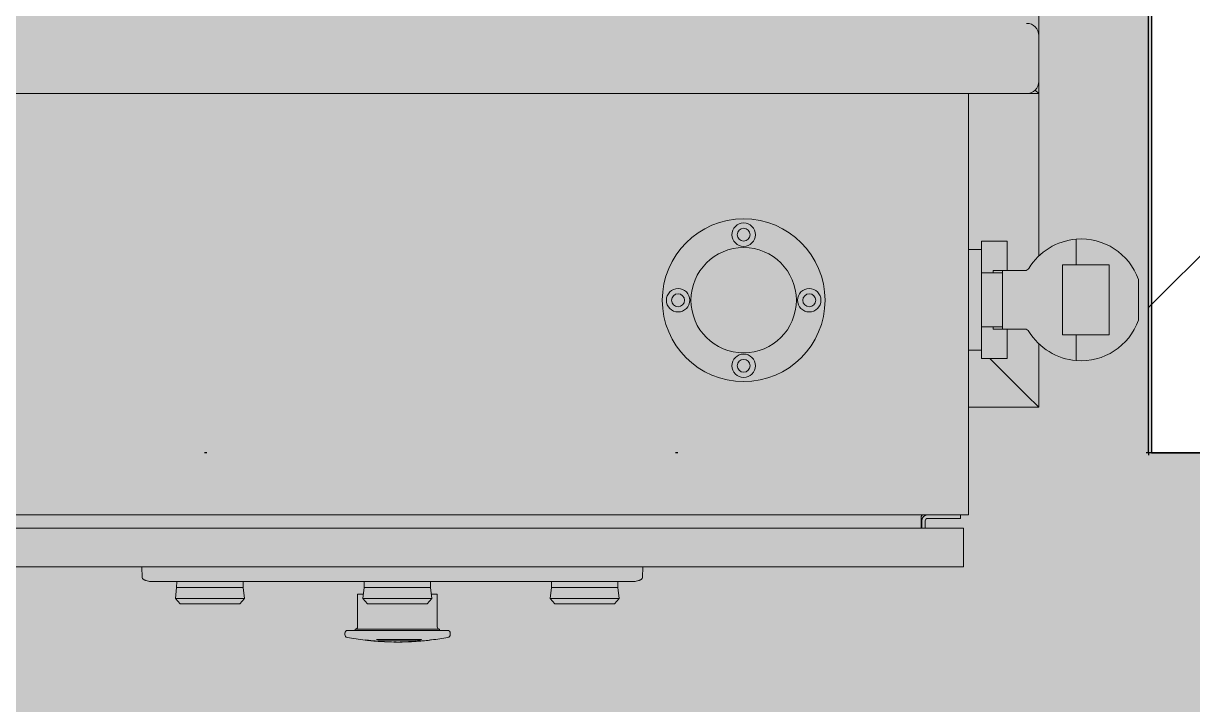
# Model space of a CAD drawing. Header units: centimetres. Extents: x 405564 to 502064, y 46284 to 60634.
# Drawn here: x 484601.71 to 484651.63, y 56721.81 to 56750.91 of the extents above; entities that cross this region are included whole.
import ezdxf

# ---------------------------------------------------------------- set-up
doc = ezdxf.new("R2010")
doc.units = ezdxf.units.CM
doc.linetypes.add('ACAD_ISO07W100', pattern=[3, 0, -3])
doc.linetypes.add('DOT', pattern=[0.25, 0, -0.25])
doc.layers.get('0').update_dxf_attribs({"color": 8, "lineweight": 9})
doc.layers.add('0-KRCN-MİMARİ-220526', color=8, linetype='Continuous', lineweight=9)
doc.layers.add('Visible (ISO)', color=8, linetype='Continuous', lineweight=18)
for name, color, linetype in [('AS_DOS_TERAS_UST', 8, 'ACAD_ISO07W100'), ('AS_NOT_MIMARI', 8, 'Continuous'), ('AS_TA_BETONARME', 5, 'Continuous'), ('AS_TA_TARAMA', 8, 'Continuous')]:
    doc.layers.add(name, color=color, linetype=linetype)

# ---------------------------------------------------------------- blocks, each defined once
blk = doc.blocks.new('A$Cdfb98813')
h = blk.add_hatch()
h.set_pattern_fill('ANGLE', color=256, scale=0.3)
h.set_pattern_definition([(0, (182.2423288424616, -979.0145099169895), (0, 2.0955), [1.524, -0.5715]), (90, (182.2423288424616, -979.0145099169895), (-2.0955, 1.28312368380664e-16), [1.524, -0.5715])])
h.paths.add_polyline_path([(1918.017789589707, 199.0009123831187), (1545.017789589707, 199.0009123831187), (1545.017789589707, 300.0000000008076), (1515.017789589707, 300.0000000008076), (1515.017789589707, 199.0009123831187), (238.9791845831787, 199.0009123831187), (238.9791845831787, -429.4996502579452), (238.9791845831787, -658.0145099169895), (1918.017789589707, -658.0145099169895)])
h.paths.add_polyline_path([(268.9791845831787, -429.4996502579452), (268.9791845831787, 169.0009123831187), (1888.017789589707, 169.0009123831187), (1888.017789589707, -628.0145099169895), (268.9791845831787, -628.0145099169895), (268.9791845831787, -453.4996502579452)], flags=16)
h.paths.add_polyline_path([(1888.017789589707, -429.4996502579452), (268.9791845831787, -429.4996502579452), (268.9791845831787, -459.4996502579452), (1888.017789589707, -459.4996502579452)], flags=0)
h = blk.add_hatch()
h.set_pattern_fill('ANGLE', color=256)
h.set_pattern_definition([(0, (-483849.7456947727, -58273.93533842931), (0, 6.985), [5.08, -1.905]), (90, (-483849.7456947727, -58273.93533842931), (-6.985, 4.277078946022131e-16), [5.08, -1.905])])
h.paths.add_polyline_path([(425.1391305222642, -15.04999999962456), (800.1391305222642, -15.04999999960273), (800.1391305222642, -99.99999999962165), (900.0000000002328, -99.99999999962165), (900.1391305222642, -15.04999999960273), (1699.999999999884, -15.04999999960273), (1699.999999999884, -99.99999999962165), (1800.00000013609, -99.999999958236), (1800.139130522264, -15.04999999960273), (2235.139130522264, -15.04999999962456), (2235.139130522264, -205.9999999996217), (425.1391305222642, -206.0499999996246)])
blk.add_lwpolyline([(425.1391305222642, -15.04999999962456), (800.1391305222642, -15.04999999960273), (800.1391305222642, -99.99999999962165), (900.0000000002328, -99.99999999962165), (900.1391305222642, -15.04999999960273), (1699.999999999884, -15.04999999960273), (1699.999999999884, -99.99999999962165), (1800.00000013609, -99.999999958236), (1800.139130522264, -15.04999999960273), (2235.139130522264, -15.04999999962456), (2235.139130522264, -205.9999999996217), (425.1391305222642, -206.0499999996246), (425.1391305222642, -15.04999999962456)])
at = {"layer": 'Visible (ISO)'}
for p, q in [((795.3214773299987, -15.04999999964643), (795.3214773299987, -82.16999999964177)), ((795.3214773299987, -82.16999999964177), (795.3214773299987, -84.12999999966273)), ((795.3214773299987, -82.16999999964177), (795.3214773299987, -84.12999999966273)), ((795.3214773299987, -84.12999999966273), (795.3214773299987, -84.64999999962315)), ((740.8214773299987, -84.64999999962313), (794.801477330002, -84.64999999962315)), ((792.3214773299987, -102.6499999996231), (792.3214773299987, -84.64999999962315)), ((795.3214773299987, -84.64999999962315), (794.801477330002, -84.64999999962315)), ((795.3214773299987, -84.64999999962315), (795.1691728562146, -84.49769552588263)), ((795.1691728562146, -84.49769552588263), (795.3214773299987, -84.64999999962315)), ((795.3214773299987, -91.59022648458635), (795.3214773299987, -84.64999999962315)), ((796.9224143837564, -90.86975697067832), (796.9224143837564, -91.96175023366963)), ((792.8763038747129, -91.31175023370456), (792.3214773299987, -91.31175023370456)), ((792.8763038747129, -91.41175023368127), (792.8763038747129, -90.96175023366963)), ((792.8763038747129, -90.96175023366963), (793.9763038747114, -90.96175023366963)), ((793.9763038747114, -90.96175023366963), (793.9763038747114, -91.41175023368127)), ((792.8763038747129, -92.31175023370456), (792.8763038747129, -91.41175023368127)), ((793.9763038747114, -92.21175023366963), (793.9763038747114, -91.41175023368127)), ((792.8763038747129, -94.61175023369292), (792.8763038747129, -92.31175023370456)), ((793.7763038747071, -92.31175023370456), (792.8763038747129, -92.31175023370456)), ((793.3763038747129, -92.21175023366963), (793.7763038747071, -92.21175023366963)), ((793.3763038747129, -92.31175023370456), (793.3763038747129, -92.21175023366963)), ((794.7309959613121, -92.21175023366963), (793.7763038747071, -92.21175023366963)), ((793.7763038747071, -92.21175023366963), (793.7763038747071, -92.31175023370456)), ((793.7763038747071, -92.31175023370456), (793.7763038747071, -94.61175023369292)), ((796.32630387471, -91.96175023366963), (796.9224143837564, -91.96175023366963)), ((796.32630387471, -94.96175023366963), (796.32630387471, -91.96175023366963)), ((796.9224143837564, -91.96175023366963), (798.32630387471, -91.96175023366963)), ((798.32630387471, -91.96175023366963), (798.32630387471, -94.96175023366963)), ((799.57630387471, -94.33209499298395), (799.57630387471, -92.59140547441352)), ((792.8763038747129, -95.51175023365799), (792.8763038747129, -94.61175023369292)), ((793.7763038747071, -94.61175023369292), (792.8763038747129, -94.61175023369292)), ((793.3763038747129, -94.71175023366963), (793.3763038747129, -94.61175023369292)), ((793.7763038747071, -94.71175023366963), (793.3763038747129, -94.71175023366963)), ((793.7763038747071, -94.61175023369292), (793.7763038747071, -94.71175023366963)), ((793.7763038747071, -94.71175023366963), (794.7309959613121, -94.71175023366963)), ((793.9763038747114, -95.51175023365799), (793.9763038747114, -94.71175023366963)), ((795.3214773299987, -98.04999999964643), (795.3214773299987, -95.33327398281112)), ((796.9224143837564, -94.96175023366963), (796.32630387471, -94.96175023366963)), ((796.9224143837564, -94.96175023366963), (796.9224143837564, -96.05374349666094)), ((798.32630387471, -94.96175023366963), (796.9224143837564, -94.96175023366963)), ((792.8763038747129, -95.61175023369292), (792.3214773299987, -95.61175023369292)), ((792.8763038747129, -95.96175023366963), (792.8763038747129, -95.51175023365799)), ((793.9763038747114, -95.51175023365799), (793.9763038747114, -95.96175023366963)), ((792.8763038747129, -95.96175023366963), (793.9763038747114, -95.96175023366963)), ((794.801477330002, -97.5299999996278), (793.2332275640365, -95.96175023366963)), ((793.2332275640365, -95.96175023366963), (794.801477330002, -97.5299999996278)), ((794.801477330002, -97.5299999996278), (795.3214773299987, -98.04999999964643)), ((795.3214773299987, -98.04999999964643), (794.801477330002, -97.5299999996278)), ((792.3214773299987, -98.04999999964643), (795.3214773299987, -98.04999999964643)), ((792.3214773299987, -102.6499999996231), (742.3214773299987, -102.6499999996231)), ((790.2914773299999, -102.7499999996581), (790.2914773299999, -103.2199999996301)), ((791.9714773300002, -102.8000000453977), (790.5714773771979, -102.7999998845117)), ((791.9714773300002, -102.6499999996231), (791.9714773300002, -102.8000000453977)), ((791.501477329999, -103.2199999996301), (743.1414773299985, -103.2199999996301)), ((790.3214773771979, -103.2199999996301), (790.3214773771979, -102.8999998844884)), ((790.4714773771993, -102.8999998844884), (790.4714773771993, -103.2199999996301)), ((791.501477329999, -103.2199999996301), (792.1014773299976, -103.2199999996301)), ((792.1014773299976, -103.2199999996301), (792.1014773299976, -104.8699999996534)), ((743.1414773299985, -104.8699999996534), (791.501477329999, -104.8699999996534)), ((757.033894291053, -105.3198018881449), (757.015902215513, -104.8699999996534)), ((778.3979101399746, -105.3198018881449), (778.4159022155145, -104.8699999996534)), ((792.1014773299976, -104.8699999996534), (791.501477329999, -104.8699999996534)), ((757.3959022155177, -105.4899999996487), (778.0359022155171, -105.4899999996488)), ((758.5048080833076, -105.7501300624645), (758.4530722833078, -106.2155177624736)), ((758.5096252944131, -105.4899999996487), (758.5048080833076, -105.7501300624645)), ((761.3499788833069, -105.7501300624645), (758.5048080833076, -105.7501300624645)), ((761.3451616722014, -105.4899999996487), (761.3499788833069, -105.7501300624645)), ((761.3499788833069, -105.7501300624645), (761.4017146833066, -106.2155177624736)), ((766.5048080833076, -105.7501300624645), (766.4530722833078, -106.2155177624736)), ((766.5096252944131, -105.4899999996487), (766.5048080833076, -105.7501300624645)), ((766.5048080833076, -105.7501300624645), (769.3499788833069, -105.7501300624645)), ((769.3451616722014, -105.4899999996487), (769.3499788833069, -105.7501300624645)), ((769.3499788833069, -105.7501300624645), (769.4017146833066, -106.2155177624736)), ((774.5048080833076, -105.7501300624645), (774.4530722833078, -106.2155177624737)), ((774.5096252944131, -105.4899999996488), (774.5048080833076, -105.7501300624645)), ((777.3499788833069, -105.7501300624645), (774.5048080833076, -105.7501300624645)), ((777.3451616722014, -105.4899999996488), (777.3499788833069, -105.7501300624645)), ((777.3499788833069, -105.7501300624645), (777.4017146833066, -106.2155177624737)), ((761.4017146833066, -106.2155177624736), (758.4530722833078, -106.2155177624736)), ((758.6474250833126, -106.4455142624866), (758.4530722833078, -106.2155177624736)), ((761.2073618833092, -106.4455142624866), (761.4017146833066, -106.2155177624736)), ((766.2334876535097, -106.0309783085904), (766.4735869988435, -106.0309783085904)), ((766.2334876535097, -107.4309783086137), (766.2334876535097, -106.0309783085904)), ((766.4530722833078, -106.2155177624736), (769.4017146833066, -106.2155177624736)), ((766.6474250833126, -106.4455142624866), (766.4530722833078, -106.2155177624736)), ((769.2073618833092, -106.4455142624866), (769.4017146833066, -106.2155177624736)), ((769.3811999677782, -106.0309783085904), (769.6334876535111, -106.0309783085904)), ((769.6334876535111, -107.4309783086137), (769.6334876535111, -106.0309783085904)), ((777.4017146833066, -106.2155177624737), (774.4530722833078, -106.2155177624737)), ((774.6474250833126, -106.4455142624866), (774.4530722833078, -106.2155177624737)), ((777.2073618833092, -106.4455142624866), (777.4017146833066, -106.2155177624737)), ((761.2073618833092, -106.4455142624866), (758.6474250833126, -106.4455142624866)), ((769.2073618833092, -106.4455142624866), (766.6474250833126, -106.4455142624866)), ((777.2073618833092, -106.4455142624866), (774.6474250833126, -106.4455142624866)), ((765.6878886141203, -107.7630332838817), (765.6878886141203, -107.7009783086324)), ((770.0678886141177, -107.580978308637), (765.8078886141229, -107.580978308637)), ((766.1334876535111, -107.5309783085904), (769.7334876535097, -107.5309783085904)), ((766.1334876535111, -107.580978308637), (766.1334876535111, -107.5309783085904)), ((769.7334876535097, -107.580978308637), (769.7334876535097, -107.5309783085904)), ((770.1878886141203, -107.7630332838817), (770.1878886141203, -107.7009783086324)), ((766.548304685959, -107.9980161215717), (766.548304685959, -107.9911405554231)), ((766.6512437550118, -108.0097964099914), (766.6512437550118, -108.0057049518291)), ((767.1413837550062, -108.0523965212706), (767.1413837550062, -108.0523695887605)), ((767.1459586859564, -108.0008626584386), (767.1459586859564, -108.0006479100048)), ((767.2737586859585, -108.062079997857), (767.2737586859585, -108.0552422302499)), ((767.3766977550113, -108.0606529204597), (767.3766977550113, -108.0674401167271)), ((767.3767726859587, -108.0606565270646), (767.3767726859587, -108.0674911210154)), ((767.7801706859536, -108.0799133142646), (767.7801706859536, -108.073085994758)), ((767.8831097550064, -108.0740230692973), (767.8831097550064, -108.0808024411745)), ((767.8831846859539, -108.0740234206969), (767.8831846859539, -108.0808501921784)), ((768.1490446859534, -108.0772765154907), (768.1490446859534, -108.0771277992244)), ((768.5166586859559, -108.0653511455239), (768.5166586859559, -108.0652785319326)), ((768.7585786859563, -108.0009861751533), (768.7585786859563, -108.0009387753744)), ((768.7823386859527, -108.0504092502015), (768.7823386859527, -108.043564627711)), ((768.8852777550055, -108.0356398702206), (768.8852777550055, -108.0421595374428)), ((768.885352685953, -108.0356337679623), (768.885352685953, -108.0422124805118)), ((768.885352685953, -108.0424771427716), (768.885352685953, -108.0424356539807)), ((769.2865726859527, -108.0025726401437), (769.2865726859527, -107.9959714349898)), ((769.2865726859527, -108.0028382067758), (769.2865726859527, -108.0027967382412)), ((769.3895117550055, -107.9835332523872), (769.3895117550055, -107.9903659322954)), ((769.389586685953, -107.9835238603482), (769.389586685953, -107.9904039456233))]:
    blk.add_line(p, q, dxfattribs=at)
for centre, radius in [((782.7174384524915, -93.47804892221033), 3.475000000000001), ((782.7174384524915, -90.67804892222198), 0.4999999999999999), ((782.7174384524915, -90.67804892222198), 0.2750000000000003), ((782.7174384524915, -93.47804892221033), 2.25), ((779.9174384524886, -93.47804892221033), 0.4999999999999999), ((779.9174384524886, -93.47804892221033), 0.2750000000000003), ((785.5174384524871, -93.47804892221033), 0.4999999999999999), ((785.5174384524871, -93.47804892221033), 0.2750000000000003), ((782.7174384524915, -96.27804892219869), 0.4999999999999999), ((782.7174384524915, -96.27804892219869), 0.2750000000000003)]:
    blk.add_circle(centre, radius, dxfattribs=at)
for centre, radius, start, end in [((794.801477330002, -82.16999999964177), 0.5199999999999927, 0, 90), ((794.801477330002, -82.16999999964177), 0.520000000000001, 0, 90), ((794.801477330002, -84.12999999966273), 0.5199999999999956, 270, 0), ((794.801477330002, -84.12999999966273), 0.520000000000001, 270, 0), ((797.1263038747129, -93.46175023366963), 2.600000000000001, 94.49769759485717, 148.8113776675087), ((797.1263038747129, -93.46175023366963), 2.600000000000001, 19.55721373712905, 94.49769759485717), ((794.7309959613121, -92.01175023365799), 0.2000000000000001, 270, 328.8113776675125), ((797.1263038747129, -93.46175023366963), 2.600000000000001, 265.5023024051429, 340.4427862628709), ((794.7309959613121, -94.91175023368127), 0.2000000000000001, 31.18862233250428, 90), ((797.1263038747129, -93.46175023366963), 2.600000000000001, 211.1886223324913, 265.5023024051429), ((790.3914773299985, -102.7499999996581), 0.1000000000000003, 90, 180), ((790.5714773771979, -102.8999998844884), 0.25, 90.05498723634486, 180), ((790.5714773771979, -102.8999998844884), 0.1, 90, 180), ((757.1338143869289, -105.3158050843122), 0.1, 182.2906100413863, 238.3872345370401), ((778.297990044106, -105.3158050843122), 0.09999999999998391, 301.6127654629086, 357.7093899586112), ((765.8078886141229, -107.7009783086324), 0.12, 90, 180), ((765.8078886141229, -107.7630332838817), 0.1200000000000007, 180, 259.3812833960984), ((766.1334876535111, -107.4309783086137), 0.1, 270, 0), ((769.7334876535097, -107.4309783086137), 0.1, 180, 270), ((770.0678886141177, -107.7009783086324), 0.12, 0, 90), ((770.0678886141177, -107.7630332838817), 0.1200000000000007, 280.6187166039016, 0), ((767.9378886141203, -96.40200571175231), 11.67897259685802, 259.3812833960972, 263.1666631748043), ((767.9378886141203, -96.40200571175231), 11.67214590028881, 263.1626474815798, 264.6099106872286), ((767.9378886141203, -96.40195831197346), 11.67897259685802, 263.1666631748043, 265.731237756929), ((767.9378886141203, -96.40195831197346), 11.67486150134301, 263.6727842548824, 264.6526776008559), ((767.9378886141203, -96.40195831197346), 11.67892804601793, 263.6749963548939, 264.664300987641), ((767.9378886141203, -96.40200571175231), 11.67897259685802, 265.7406550512271, 266.7400916971859), ((767.9378886141203, -96.40200571175231), 11.67214590028882, 266.7381830107823, 267.2445537669241), ((767.9378886141203, -96.40195831197346), 11.67897259685802, 266.7400916971859, 267.2457976185584), ((767.9378886141203, -96.40200571175231), 11.67897259685802, 267.2461656465092, 269.2262293405126), ((767.9378886141203, -96.40200571175231), 11.67214590028882, 269.225776757504, 269.7314704844871), ((767.9378886141203, -96.40195831197346), 11.67897259685802, 269.2262293405126, 269.7312598418748), ((767.9378886141203, -96.40200571175231), 11.67897259685802, 269.7316274492508, 271.4631011856126), ((767.9378886141203, -96.40195831197346), 11.67897259685802, 271.4907175717293, 272.7620051651967), ((767.9378886141203, -96.40200571175231), 11.67897259685802, 273.0488319541597, 274.1463992321976), ((767.9378886141203, -96.40195831197346), 11.67897259685802, 274.1463992321976, 277.1399717871766), ((767.9378886141203, -96.40200571175231), 11.67214590028882, 274.1488285863795, 274.6559977785282), ((767.9378886141203, -96.40195831197346), 11.67869131168991, 274.6530137073719, 274.6533825349447), ((767.9378886141203, -96.40200571175231), 11.67870291539556, 274.6533779012343, 276.6314471012388), ((767.9378886141203, -96.40200571175231), 11.6789667052991, 274.6532725647041, 276.6312966461863), ((767.9378886141203, -96.40200571175231), 11.67214590028882, 276.6351891613187, 277.1445402146912), ((767.9378886141203, -96.40200571175231), 11.67288079380833, 277.1437173953537, 277.1440880675414), ((767.9378886141203, -96.40200571175231), 11.67897259685802, 277.1403422632804, 280.6187166039023)]:
    blk.add_arc(centre, radius, start, end, dxfattribs=at)
for centre, major_axis, ratio, start_param, end_param in [((757.3741244618941, -105.0218896407823), (0.5228842441554787, -0.08633918587010506), 0.8798872531113169, 4.526882039189341, 4.897895575137535), ((778.0576799691626, -105.021889640957), (0.5228842440686233, 0.08633918584147647), 0.8798872529580211, 4.526882385630135, 4.897895921642425), ((767.942688660507, -96.40200571175231), (-1.488520139407857e-14, -11.67897110142889), 0.5834253576929143, 6.149274793491506, 6.16598846586236), ((767.9434397754085, -96.40195831197346), (-1.677258044324245e-14, -11.67897059679966), 0.5834253576929144, 6.149305131371337, 6.165866391378013), ((767.9279732917785, -96.40195831197346), (-5.64112400075931e-13, -11.67825470323818), 0.9970641065652643, 0.05057222832620459, 0.05904655083596223), ((767.9281027169418, -96.40200571175231), (-5.172818085388331e-13, -11.67827332287703), 0.9970641065652642, 0.05056746160474519, 0.05905464944001065), ((767.837141911652, -96.40200571175231), (-4.035604837930741e-13, -11.6416290238458), 0.9941555043461404, 0.07516819154579375, 0.09747958001018824), ((767.9272479718347, -96.40200571175231), (-7.044492374129987e-14, -11.67896488813341), 0.6092545639317182, 0.1097055263267386, 0.1171018361221918), ((767.836959712331, -96.40195831197346), (-4.305735728864506e-13, -11.64149361318788), 0.9941555043461404, 0.0753471786122586, 0.09746566783230709), ((767.9263846277026, -96.40195831197346), (-7.245026384041702e-14, -11.67896358646801), 0.6092545639317185, 0.1171013871674162, 0.1172134168545531), ((767.9321081850721, -96.40200571175231), (-7.044492474235101e-14, -11.67897033760193), 0.6056652052291113, 0.1338301635944577, 0.1404037420147013), ((769.1037423440866, -96.40200571175231), (-3.643160857106213e-14, -11.61908194814878), 0.1608935468001662, 6.185814105142999, 6.208120174926883)]:
    blk.add_ellipse(centre, major_axis=major_axis, ratio=ratio, start_param=start_param, end_param=end_param, dxfattribs=at)
for points, knots in [([(757.0813968212096, -105.4009661012169), (757.0813968126313, -105.40096609592), (757.0816349050001, -105.4011186815988), (757.0826981855935, -105.4017872900659), (757.0844351098131, -105.4028620811369), (757.0864156679963, -105.4040677113881), (757.0883019672037, -105.4052006418424), (757.0898701382976, -105.406134348079), (757.0912970001518, -105.406976339822), (757.0923562935714, -105.4075970579361), (757.0929811965761, -105.4079619443001), (757.0934315762206, -105.4082243017693), (757.0940654274964, -105.4085927650522), (757.0950852957758, -105.4091835904474), (757.0967723260037, -105.410154740217), (757.0992199027824, -105.411550426863), (757.1028108047685, -105.4135719199622), (757.1067144816916, -105.4157295114201), (757.1112776296213, -105.4182058555962), (757.116332280486, -105.4209012196589), (757.1242149888785, -105.4249974699415), (757.1345731172696, -105.4301211198399), (757.1471711341001, -105.4360076372468), (757.1604701598044, -105.4418655357513), (757.1789456321349, -105.4495076031381), (757.1933603408397, -105.4548723419503), (757.2030158379566, -105.4581503718)], [0, 0, 0, 0, 0.007621838738850227, 0.01517429053280422, 0.02271455294145856, 0.03028970684717872, 0.03410343764875755, 0.03793901374475697, 0.04179963509382321, 0.04374031566317354, 0.04471336379476617, 0.04568825248008471, 0.04651123633893835, 0.04848512110549721, 0.05162313318165972, 0.05594720798773938, 0.06148881155019644, 0.06958956811691314, 0.07411583695834588, 0.081638518414375, 0.09091434366848809, 0.1056047180195973, 0.1205047354952552, 0.1355874772381755, 0.1508095728319637, 0.1814277183809211, 0.1814277183809211, 0.1814277183809211, 0.1814277183809211]), ([(778.2287885930709, -105.4581503718), (778.2383964488836, -105.454888516113), (778.2550998891966, -105.4486724711679), (778.2734108367804, -105.4409740875199), (778.2843650158393, -105.436082957378), (778.2905765820396, -105.4332270056548), (778.2982275735121, -105.4296106752081), (778.3045728946599, -105.426491811646), (778.3108384369116, -105.4233089587142), (778.3146081396553, -105.4213476559453), (778.3193366370833, -105.4188444469547), (778.3240977054884, -105.4162767093585), (778.3295465156625, -105.4132668147286), (778.3344597210453, -105.4104884500339), (778.340035792331, -105.4072681856997), (778.344424421397, -105.4046557156908), (778.3475553949029, -105.4027478645512), (778.3492398447197, -105.4017047723246), (778.3502413617025, -105.401074286383), (778.3504331439035, -105.4009503846828), (778.3504076098179, -105.400966101217)], [0, 0, 0, 0, 0.03046777494910584, 0.05314987225944443, 0.06064200812086612, 0.06808641325338716, 0.0749292479921452, 0.08811028810705067, 0.09170638586286022, 0.09924373491257936, 0.103174102695318, 0.1113363496388608, 0.1198807088113627, 0.1285498762781103, 0.1363561816528081, 0.1516167968034658, 0.1591191059958226, 0.1665652733034157, 0.1739936981622235, 0.1814535354623458, 0.1814535354623458, 0.1814535354623458, 0.1814535354623458]), ([(766.841452685956, -108.0225400442796), (766.8609289718661, -108.024377696398), (766.88125022233, -108.0262552545828), (766.9195038428879, -108.0297355734001), (766.9410511933311, -108.0316624592015), (766.9596406859564, -108.0333378702708)], [-0.1157446551364142, -0.1157446551364142, -0.1157446551364142, -0.1157446551364142, -0.05687504231315837, -0.05687504231315837, 0, 0, 0, 0]), ([(766.9456517550061, -108.0347593514089), (766.9327319247022, -108.0335697147603), (766.9139133702629, -108.0318894730372), (766.8823208317335, -108.0290207071303), (766.8655322666382, -108.0274772369958), (766.8498737550108, -108.0260115956262)], [0, 0, 0, 0, 0.04021047812803476, 0.04021047812803476, 0.07968259321811236, 0.07968259321811236, 0.07968259321811236, 0.07968259321811236]), ([(766.8518537550117, -108.0302810022331), (766.87626202502, -108.0325606286715), (766.902165872234, -108.0348914130664), (766.9391850903412, -108.0380846093831), (766.9523073290256, -108.0391889263483), (766.9749201374871, -108.0410354353444), (766.9847797156908, -108.0418168953693), (766.9933697550077, -108.0424687045234)], [0, 0, 0, 0, 0.07354347744071206, 0.07354347744071206, 0.1136445896866422, 0.1136445896866422, 0.1479891117514323, 0.1479891117514323, 0.1479891117514323, 0.1479891117514323]), ([(767.0105417550076, -108.0412168510448), (767.0025934144069, -108.0403365661114), (766.9931389644989, -108.0393437642561), (766.9708830831223, -108.0371284145586), (766.9587132348825, -108.035967773998), (766.9456517550061, -108.0347593514089)], [0, 0, 0, 0, 0.04124513951072861, 0.04124513951072861, 0.08206922541264572, 0.08206922541264572, 0.08206922541264572, 0.08206922541264572]), ([(766.9933697550077, -108.0424687045234), (767.0006051170712, -108.0430174471767), (767.0069941127731, -108.0434810654333), (767.0179568073945, -108.0442270886925), (767.0223565249762, -108.044497339004), (767.0325344687299, -108.0450208922921), (767.035111755009, -108.0449790189814), (767.035111755009, -108.0446898327864)], [0, 0, 0, 0, 0.02910494831712441, 0.02910494831712441, 0.05836376901248414, 0.05836376901248414, 0.116539069302901, 0.116539069302901, 0.116539069302901, 0.116539069302901]), ([(767.035111755009, -108.0446898327864), (767.035111755009, -108.0444689720244), (767.0334127954338, -108.0440890999235), (767.0253469046511, -108.0429272426482), (767.0191217117754, -108.0421668805721), (767.0105417550076, -108.0412168510448)], [0, 0, 0, 0, 0.04439733363703083, 0.04439733363703083, 0.08889302058466672, 0.08889302058466672, 0.08889302058466672, 0.08889302058466672]), ([(767.0783866859565, -108.049305557106), (767.0656014581473, -108.0483716387025), (767.0503104020318, -108.0472053231279), (767.0285732287666, -108.0454916810341), (767.0234223987136, -108.0450819439211), (767.0181777320249, -108.0446611234293)], [-0.2424823459053692, -0.2424823459053692, -0.2424823459053692, -0.2424823459053692, -0.185783834417244, -0.185783834417244, -0.1687357794024952, -0.1687357794024952, -0.1687357794024952, -0.1687357794024952]), ([(767.0329726859563, -107.9764193923984), (767.0986293554452, -107.9763781238653), (767.1677135954669, -107.9763420785385), (767.2397025254686, -107.9763117488547), (767.3116914554703, -107.9762814192291), (767.3865963903954, -107.9762568052465), (767.4634052695546, -107.9762378182568), (767.5018097091306, -107.9762283247619), (767.540690813541, -107.9762202379716), (767.5797487829113, -107.9762136245336), (767.618806752289, -107.9762070110956), (767.6580394290504, -107.9762018709517), (767.6975143049276, -107.9761982423443), (767.7764640566893, -107.9761909852459), (767.8563793031644, -107.9761897745266), (767.9372206859553, -107.9761944397542)], [0, 0, 0, 0, 0.002417336603834651, 0.002417336603834651, 0.002417336603834651, 0.004834673207669301, 0.004834673207669301, 0.004834673207669301, 0.006043341509586627, 0.006043341509586627, 0.006043341509586627, 0.007252009811503952, 0.007252009811503952, 0.007252009811503952, 0.009669346415338603, 0.009669346415338603, 0.009669346415338603, 0.009669346415338603]), ([(767.0556166859533, -108.0421720545346), (767.0691958292009, -108.0434885241048), (767.0811530425344, -108.0447021814253), (767.1020291653767, -108.0469253704723), (767.1107127761425, -108.0479086479827), (767.1179686859541, -108.0487752338013)], [-0.09908729077858403, -0.09908729077858403, -0.09908729077858403, -0.09908729077858403, -0.04938966864828767, -0.04938966864828767, 0, 0, 0, 0]), ([(767.078311755009, -108.0492513477293), (767.0992714276654, -108.0507793718789), (767.115431388338, -108.0518318692412), (767.1368063371847, -108.052889330902), (767.1413837550062, -108.052863260331), (767.1413837550062, -108.0523965212706)], [0, 0, 0, 0, 0.09271832417975952, 0.09271832417975952, 0.1849849796211187, 0.1849849796211187, 0.1849849796211187, 0.1849849796211187]), ([(767.1414586859537, -108.0524745646472), (767.1414586859537, -108.0529367359195), (767.1368833930464, -108.0529585495315), (767.1155137309324, -108.0518933357744), (767.0993512754649, -108.0508370919343), (767.0783866859565, -108.049305557106)], [-0.1849855843686503, -0.1849855843686503, -0.1849855843686503, -0.1849855843686503, -0.09274054263312476, -0.09274054263312476, 0, 0, 0, 0]), ([(767.1179686859541, -108.0487752338013), (767.1260494760063, -108.0497403365517), (767.1319762143321, -108.0505294291143), (767.1397160453416, -108.0517658892277), (767.1414586859537, -108.0522002403814), (767.1414586859537, -108.0524745646472)], [-0.1097504619703685, -0.1097504619703685, -0.1097504619703685, -0.1097504619703685, -0.05474948312438783, -0.05474948312438783, 0, 0, 0, 0]), ([(767.145883755009, -108.0006479652439), (767.2033319591428, -108.0006056054918), (767.2637833236295, -108.0005693762869), (767.3267779832458, -108.0005393695974), (767.389772642855, -108.0005093629661), (767.455320489411, -108.0004855788502), (767.5225337707307, -108.0004675899472), (767.5561404113832, -108.0004585954667), (767.5901639989024, -108.0004510498329), (767.624342172523, -108.0004449538028), (767.6585203461436, -108.0004388577727), (767.6928512196173, -108.0004342114044), (767.7273937748978, -108.0004309866418), (767.7964788854733, -108.0004245371165), (767.8664078343572, -108.0004237740723), (767.9371457550078, -108.0004283047238)], [0, 0, 0, 0, 0.002115227118232383, 0.002115227118232383, 0.002115227118232383, 0.004230454236464765, 0.004230454236464765, 0.004230454236464765, 0.005288067795580956, 0.005288067795580956, 0.005288067795580956, 0.006345681354697147, 0.006345681354697147, 0.006345681354697147, 0.00846090847292953, 0.00846090847292953, 0.00846090847292953, 0.00846090847292953]), ([(767.9372206859553, -108.0006749840759), (767.8664821466737, -108.000670910471), (767.7960201544047, -108.0006713243856), (767.7263375627808, -108.0006767341474), (767.656654971157, -108.000682143851), (767.587755421162, -108.0006925493435), (767.5205760795579, -108.0007079602292), (767.4869864087595, -108.000715665643), (767.4538266820819, -108.0007246223468), (767.4213410622178, -108.0007348251602), (767.3888554423465, -108.0007450279736), (767.3570406102808, -108.0007564768385), (767.3258310074234, -108.0007692833388), (767.263411801694, -108.0007948963394), (767.2034075884949, -108.0008259398819), (767.1459586859564, -108.0008626584386)], [0, 0, 0, 0, 0.002115253824640854, 0.002115253824640854, 0.002115253824640854, 0.004230507649281708, 0.004230507649281708, 0.004230507649281708, 0.005288134561602134, 0.005288134561602134, 0.005288134561602134, 0.006345761473922562, 0.006345761473922562, 0.006345761473922562, 0.008461015298563416, 0.008461015298563416, 0.008461015298563416, 0.008461015298563416]), ([(767.8831846859539, -108.0807468321364), (767.8831846859539, -108.0806157545958), (767.8817753174662, -108.0803436869828), (767.8742429541453, -108.0795488166114), (767.8678297166189, -108.0789882052996), (767.8567966859555, -108.0783299565155)], [-0.1864089607350579, -0.1864089607350579, -0.1864089607350579, -0.1864089607350579, -0.0927828954728739, -0.0927828954728739, 0, 0, 0, 0]), ([(767.9371457550078, -108.0004283047238), (768.0110569730168, -108.0004330385782), (768.084641833666, -108.0004441569399), (768.1573534359777, -108.0004619340253), (768.2300650382967, -108.0004797110523), (768.3018983840375, -108.0005041468612), (768.3717433218189, -108.0005345423779), (768.4066657907097, -108.0005497401071), (768.4410916190172, -108.0005664277778), (768.4747547363222, -108.0005844785556), (768.5084178536272, -108.0006025293333), (768.5413222266216, -108.0006219431598), (768.573542091246, -108.0006428072302), (768.6379818204878, -108.0006845354292), (768.6996909305599, -108.0007320644873), (768.7585037550089, -108.0007851579649)], [0, 0, 0, 0, 0.002209407306136649, 0.002209407306136649, 0.002209407306136649, 0.004418814612273299, 0.004418814612273299, 0.004418814612273299, 0.005523518265341624, 0.005523518265341624, 0.005523518265341624, 0.006628221918409949, 0.006628221918409949, 0.006628221918409949, 0.008837629224546598, 0.008837629224546598, 0.008837629224546598, 0.008837629224546598]), ([(767.9372206859553, -107.9761944397542), (768.0216907840004, -107.9761993143548), (768.1057504262135, -107.9762102150198), (768.1888877418751, -107.9762276532201), (768.2304563997022, -107.9762363723203), (768.2717935142573, -107.9762467258334), (768.3126816163422, -107.9762585716162), (768.353569718427, -107.9762704174573), (768.3940096144215, -107.9762837555682), (768.4339083280429, -107.976298553469), (768.4738070416643, -107.9763133513116), (768.5131623259513, -107.9763296089441), (768.5516394400911, -107.9763472013947), (768.5901165542309, -107.9763647938453), (768.627720662269, -107.9763837211722), (768.6645438784253, -107.9764041166709), (768.738190310738, -107.9764449077266), (768.8087207297285, -107.9764915717024), (768.8759386859529, -107.9765438853138)], [0, 0, 0, 0, 0.002525044548687053, 0.002525044548687053, 0.002525044548687053, 0.003787566823030579, 0.003787566823030579, 0.003787566823030579, 0.005050089097374105, 0.005050089097374105, 0.005050089097374105, 0.006312611371717632, 0.006312611371717632, 0.006312611371717632, 0.007575133646061157, 0.007575133646061157, 0.007575133646061157, 0.01010017819474821, 0.01010017819474821, 0.01010017819474821, 0.01010017819474821]), ([(768.7585786859563, -108.0009861751533), (768.6997659551416, -108.0009399827759), (768.6375603007036, -108.0008982520158), (768.5724543695032, -108.0008616179184), (768.5073484382956, -108.0008249837629), (768.4393280113582, -108.0007934463283), (768.3694394857812, -108.0007670948471), (768.3344952229963, -108.0007539191356), (768.2990834592056, -108.0007420398834), (768.2634934611051, -108.0007315525509), (768.2279034630046, -108.0007210652184), (768.1921375358506, -108.0007119698057), (768.1561294432395, -108.0007042907601), (768.0841132580317, -108.0006889327269), (768.0111319377756, -108.0006792403365), (767.9372206859553, -108.0006749840759)], [0, 0, 0, 0, 0.002209405607327258, 0.002209405607327258, 0.002209405607327258, 0.004418811214654516, 0.004418811214654516, 0.004418811214654516, 0.005523514018318146, 0.005523514018318146, 0.005523514018318146, 0.006628216821981774, 0.006628216821981774, 0.006628216821981774, 0.008837622429309033, 0.008837622429309033, 0.008837622429309033, 0.008837622429309033]), ([(768.0503686859593, -108.0787594890644), (768.0503686859593, -108.0784266871124), (768.0531489682398, -108.0780254129277), (768.0646501262017, -108.0770871055502), (768.0731074766954, -108.0765692971254), (768.0837946859538, -108.0760049207675)], [-0.1174846894845215, -0.1174846894845215, -0.1174846894845215, -0.1174846894845215, -0.0585717309214735, -0.0585717309214735, 0, 0, 0, 0]), ([(768.0776566859568, -108.0797031243056), (768.0684732861118, -108.0796877300673), (768.0615532405209, -108.0795994398141), (768.0524334385482, -108.0792763513819), (768.0503686859593, -108.0790479588395), (768.0503686859593, -108.0787594890644)], [-0.1024423232090051, -0.1024423232090051, -0.1024423232090051, -0.1024423232090051, -0.05106545084387763, -0.05106545084387763, 0, 0, 0, 0]), ([(768.0505332202301, -108.0788476128437), (768.0511984210243, -108.0790636805541), (768.0532671425608, -108.0792395056997), (768.0615337805357, -108.0795344603903), (768.0684356476922, -108.0796243791774), (768.0775817550093, -108.0796418523605)], [0.009975319128000421, 0.009975319128000421, 0.009975319128000421, 0.009975319128000421, 0.05127319702538605, 0.05127319702538605, 0.1024414805554289, 0.1024414805554289, 0.1024414805554289, 0.1024414805554289]), ([(768.0775817550093, -108.0796418523605), (768.0875059316895, -108.0796622703856), (768.0998809054872, -108.0795920415622), (768.1281488027162, -108.0792919917222), (768.1438132247422, -108.0790646415044), (768.1601837550115, -108.0787754793492)], [0, 0, 0, 0, 0.05593854915098164, 0.05593854915098164, 0.1114677300197748, 0.1114677300197748, 0.1114677300197748, 0.1114677300197748]), ([(768.1602586859517, -108.078825734563), (768.1438396926096, -108.0791171098317), (768.128130999452, -108.0793465228126), (768.0998824836352, -108.0796493164453), (768.0875513031497, -108.0797211410318), (768.0776566859568, -108.0797031243056)], [-0.1114656031861397, -0.1114656031861397, -0.1114656031861397, -0.1114656031861397, -0.05577192710536824, -0.05577192710536824, 0, 0, 0, 0]), ([(768.0837946859538, -108.0760049207675), (768.0953514542562, -108.075391908591), (768.1099410003881, -108.0747369630917), (768.1265377346426, -108.0740754085782), (768.1431344688899, -108.0734138540647), (768.1616661202206, -108.072745690537), (768.1812106859579, -108.0720709986126)], [0, 0, 0, 0, 0.0006332442412866227, 0.0006332442412866227, 0.0006332442412866227, 0.001266488482573245, 0.001266488482573245, 0.001266488482573245, 0.001266488482573245]), ([(768.148969755006, -108.0772007399428), (768.148969755006, -108.0770569572415), (768.149883231039, -108.0768899135947), (768.1537756791658, -108.0765096652395), (768.1566619781806, -108.0763028649453), (768.1681247099987, -108.0756258385445), (768.1790768477949, -108.0751262984777), (768.1916297550051, -108.0746043716281)], [0, 0, 0, 0, 0.02441525223037876, 0.02441525223037876, 0.04840734045899249, 0.04840734045899249, 0.09672548496370023, 0.09672548496370023, 0.09672548496370023, 0.09672548496370023]), ([(768.1917046859526, -108.0746918065779), (768.1791235089695, -108.0752135271396), (768.1681513187432, -108.0757124426964), (768.1567028091304, -108.0763865930567), (768.153829359173, -108.0765917599856), (768.149954201057, -108.0769687401553), (768.1490446859534, -108.0771342201697), (768.1490446859534, -108.0772765154907)], [-0.0967267391607152, -0.0967267391607152, -0.0967267391607152, -0.0967267391607152, -0.04829986116582472, -0.04829986116582472, -0.02436219922785045, -0.02436219922785045, 0, 0, 0, 0]), ([(768.1490446859534, -108.0772765154907), (768.1490446859534, -108.0773938900748), (768.149630647189, -108.0774944814112), (768.1521741600882, -108.0776506903422), (768.1540420184901, -108.0777071487464), (768.1591345893612, -108.0777774923554), (768.1622917495915, -108.0777908319215), (768.1699191325752, -108.0777753548537), (768.1743571154511, -108.0777450780224), (768.179230685957, -108.0776953590758)], [-0.07782794817266578, -0.07782794817266578, -0.07782794817266578, -0.07782794817266578, -0.05773220345665496, -0.05773220345665496, -0.03864401223948875, -0.03864401223948875, -0.01967510756434723, -0.01967510756434723, 0, 0, 0, 0]), ([(768.1601837550115, -108.0787754793492), (768.1801817128071, -108.0784224822492), (768.2078241197232, -108.0778380235497), (768.2364033740305, -108.0771154813192), (768.2390514877334, -108.0770474753299), (768.2417170199333, -108.0769779871407)], [0, 0, 0, 0, 0.06795034688788404, 0.06795034688788404, 0.0748272260556831, 0.0748272260556831, 0.0748272260556831, 0.0748272260556831]), ([(768.3100726859557, -108.075029842621), (768.285060452421, -108.0758374827056), (768.2585067953987, -108.0766030329469), (768.2079006219574, -108.0778850126153), (768.1802571858934, -108.0784710616645), (768.1602586859517, -108.078825734563)], [-0.1324975314120239, -0.1324975314120239, -0.1324975314120239, -0.1324975314120239, -0.06795226708996871, -0.06795226708996871, 0, 0, 0, 0]), ([(768.179230685957, -108.0776953590758), (768.1864947522117, -108.0776212456476), (768.1970069945673, -108.0774564041713), (768.2218267543503, -108.0769999068071), (768.2387433654512, -108.0766311961998), (768.2796299401525, -108.0756345920454), (768.3079626807667, -108.0748250873949), (768.334120685955, -108.0739776673218)], [-0.1621706252987438, -0.1621706252987438, -0.1621706252987438, -0.1621706252987438, -0.1284249292323916, -0.1284249292323916, -0.08047686649774621, -0.08047686649774621, 0, 0, 0, 0]), ([(768.1812106859579, -108.0720709986126), (768.2036985193772, -108.0712935355914), (768.2272245459972, -108.0705048431483), (768.2511248666706, -108.069713437355), (768.2750251873513, -108.0689220315617), (768.2992942709316, -108.0681279123601), (768.3236266859531, -108.0673233102498)], [0, 0, 0, 0, 0.0007295070358226397, 0.0007295070358226397, 0.0007295070358226397, 0.001459014071645279, 0.001459014071645279, 0.001459014071645279, 0.001459014071645279]), ([(768.1916297550051, -108.0746043716281), (768.2002044696637, -108.0742476082014), (768.2098416855588, -108.0738877184413), (768.2316146985395, -108.0731172870219), (768.2440587236633, -108.0727017864774), (768.279460044112, -108.071537435877), (768.3041025738348, -108.0707454638978), (768.3275297550063, -108.0699631370444)], [0, 0, 0, 0, 0.03301342038610885, 0.03301342038610885, 0.07112005962803526, 0.07112005962803526, 0.1415644790706969, 0.1415644790706969, 0.1415644790706969, 0.1415644790706969]), ([(768.3276046859537, -108.0700546620137), (768.3041968339094, -108.0708364907842), (768.2795771079909, -108.0716276840613), (768.2441816978317, -108.0727909467023), (768.2317250362976, -108.0732063913092), (768.209931830279, -108.0739762579397), (768.2002861668807, -108.0743357054962), (768.1917046859526, -108.0746918065779)], [-0.1415667634239712, -0.1415667634239712, -0.1415667634239712, -0.1415667634239712, -0.07118062382272322, -0.07118062382272322, -0.0330393794591442, -0.0330393794591442, 0, 0, 0, 0]), ([(768.3236266859531, -108.0673233102498), (768.3495837934897, -108.0664649843311), (768.3756636416656, -108.0655816064173), (768.4268446270144, -108.0638563298344), (768.4518942835712, -108.0630169351425), (768.4758166859538, -108.0622478644437)], [-0.1559156360925529, -0.1559156360925529, -0.1559156360925529, -0.1559156360925529, -0.07799092943188528, -0.07799092943188528, 0, 0, 0, 0]), ([(768.3275297550063, -108.0699631370444), (768.3512156370125, -108.0691721711264), (768.3757682684882, -108.0683307979562), (768.4109615547204, -108.06716813596), (768.4229122131437, -108.0667823974), (768.4444824616658, -108.066127816921), (768.4541416417269, -108.065853963788), (768.4629077550053, -108.0656356285399)], [0, 0, 0, 0, 0.07109725521185889, 0.07109725521185889, 0.1085225064535912, 0.1085225064535912, 0.1425340233779346, 0.1425340233779346, 0.1425340233779346, 0.1425340233779346]), ([(768.4629826859527, -108.0657208561388), (768.45418383777, -108.0659411102606), (768.4444854569447, -108.0662171091608), (768.4228213615279, -108.0668764434595), (768.4108148508894, -108.0672648247637), (768.3756494869158, -108.0684284031813), (768.3511990512343, -108.0692666036848), (768.3276046859537, -108.0700546620137)], [-0.1425436892185375, -0.1425436892185375, -0.1425436892185375, -0.1425436892185375, -0.1084047913625308, -0.1084047913625308, -0.07082256687817466, -0.07082256687817466, 0, 0, 0, 0]), ([(768.334120685955, -108.0739776673218), (768.3625833839251, -108.0730560164739), (768.392938572717, -108.0719558149649), (768.450372538995, -108.0696563079328), (768.4833537419472, -108.0681872086789), (768.5059846859585, -108.0671122763961)], [-0.1463283282141767, -0.1463283282141767, -0.1463283282141767, -0.1463283282141767, -0.07461469209641074, -0.07461469209641074, 0, 0, 0, 0]), ([(768.4629077550053, -108.0656356285399), (768.4710080684381, -108.0654328253659), (768.4782247183175, -108.0652768487417), (768.4910375010877, -108.0650563000309), (768.4964268954063, -108.0649968011494), (768.5095587309625, -108.0649473981539), (768.5143426830255, -108.0650803442768), (768.5165837550085, -108.0652823359779)], [0, 0, 0, 0, 0.03138194829531214, 0.03138194829531214, 0.06353191682386294, 0.06353191682386294, 0.1267833122199158, 0.1267833122199158, 0.1267833122199158, 0.1267833122199158]), ([(768.5166586859559, -108.0653511455239), (768.5144183178854, -108.0651522664776), (768.5096366651778, -108.0650223965131), (768.496509812132, -108.0650759170021), (768.4911196440735, -108.0651367596074), (768.4783040085676, -108.0653598438439), (768.4710854633959, -108.0655169813035), (768.4629826859527, -108.0657208561388)], [-0.126783446683662, -0.126783446683662, -0.126783446683662, -0.126783446683662, -0.06355202300666585, -0.06355202300666585, -0.03139155314899467, -0.03139155314899467, 0, 0, 0, 0]), ([(768.4758166859538, -108.0622478644437), (768.496261857792, -108.0615876587763), (768.5155232451434, -108.0609964247633), (768.5502442041325, -108.0600563231929), (768.5650345797912, -108.0597265580509), (768.5771926859525, -108.0595416601937)], [-0.1331345490331874, -0.1331345490331874, -0.1331345490331874, -0.1331345490331874, -0.0665788572843044, -0.0665788572843044, 0, 0, 0, 0]), ([(768.5771926859525, -108.0595416601937), (768.5891919091373, -108.0593564506926), (768.5984031618063, -108.0592983081661), (768.6111375607506, -108.0594403041833), (768.6144785397046, -108.059636045371), (768.6153346859574, -108.0599212454472)], [-0.1305080801659169, -0.1305080801659169, -0.1305080801659169, -0.1305080801659169, -0.065063530520022, -0.065063530520022, 0, 0, 0, 0])]:
    blk.add_open_spline(points, degree=3, knots=knots, dxfattribs=at)
for points in [[(766.9596406859564, -108.0333378702708), (766.993693478762, -108.0363918923031), (767.0270848551736, -108.0394120247875), (767.0556166859533, -108.0421720545346)], [(767.0685636814014, -108.0485319092477), (767.0719506124879, -108.0487846909746), (767.0752051573145, -108.0490248925708), (767.078311755009, -108.0492513477293)], [(767.1413837550062, -108.0523965212706), (767.1413837550062, -108.0523859155437), (767.14138119985, -108.05237507524), (767.1413760684372, -108.0523639990206)], [(768.1490446862736, -108.0772713348925), (768.1489943521374, -108.0772485290145), (768.148969755006, -108.0772249867514), (768.148969755006, -108.0772007399428)], [(768.3649867805871, -108.0731182824893), (768.3468151665511, -108.0737955138393), (768.3279952042794, -108.0744511356534), (768.3100726859557, -108.075029842621)], [(768.5059846859585, -108.0671122763961), (768.5245370636476, -108.0662314928559), (768.5426178142516, -108.0653231100951), (768.5590586787148, -108.0644475030204)]]:
    blk.add_open_spline(points, degree=3, dxfattribs=at)
blk = doc.blocks.new('A$C6A10306C')
at = {"layer": 'AS_TA_TARAMA'}
h = blk.add_hatch(dxfattribs=at)
h.set_pattern_fill('ANSI33', color=256, scale=4, angle=180)
h.set_pattern_definition([(225, (17560.67968432186, -7819.29870410201), (17.9605122421383, -17.96051224213831), []), (225, (17542.7191643219, -7819.29870410201), (17.9605122421383, -17.96051224213831), [12.7, -6.35])])
h.paths.add_polyline_path([(14085.67968432221, -3801.453646793379), (14185.67968432221, -3801.453646793379), (14185.67968432221, -3901.453646793379), (14085.67968432221, -3901.453646793379)])
at = {"layer": 'AS_DOS_TERAS_UST', "linetype": 'DOT', "ltscale": 80}
for p, q in [((14085.67968432268, -3901.453646792361), (13710.67968432268, -3901.453646792361)), ((14085.67968432128, -3901.453646793379), (14085.67968432134, -4501.45364679335))]:
    blk.add_line(p, q, dxfattribs=at)
at = {"layer": 'AS_TA_BETONARME'}
blk.add_lwpolyline([(14085.67968432221, -3801.453646793379), (14185.67968432221, -3801.453646793379), (14185.67968432221, -3901.453646793379), (14085.67968432221, -3901.453646793379)], close=True, dxfattribs=at)
at = {"layer": 'AS_NOT_MIMARI'}
blk.add_blockref('A$Cdfb98813', (13285.67968432198, -3801.453646793758), dxfattribs=at)

msp = doc.modelspace()

# ---------------------------------------------------------------- block references
at = {"layer": '0-KRCN-MİMARİ-220526'}
msp.add_blockref('A$C6A10306C', (470564.0660104521, 60634.01622488972), dxfattribs=at)

doc.saveas('drawing.dxf')
